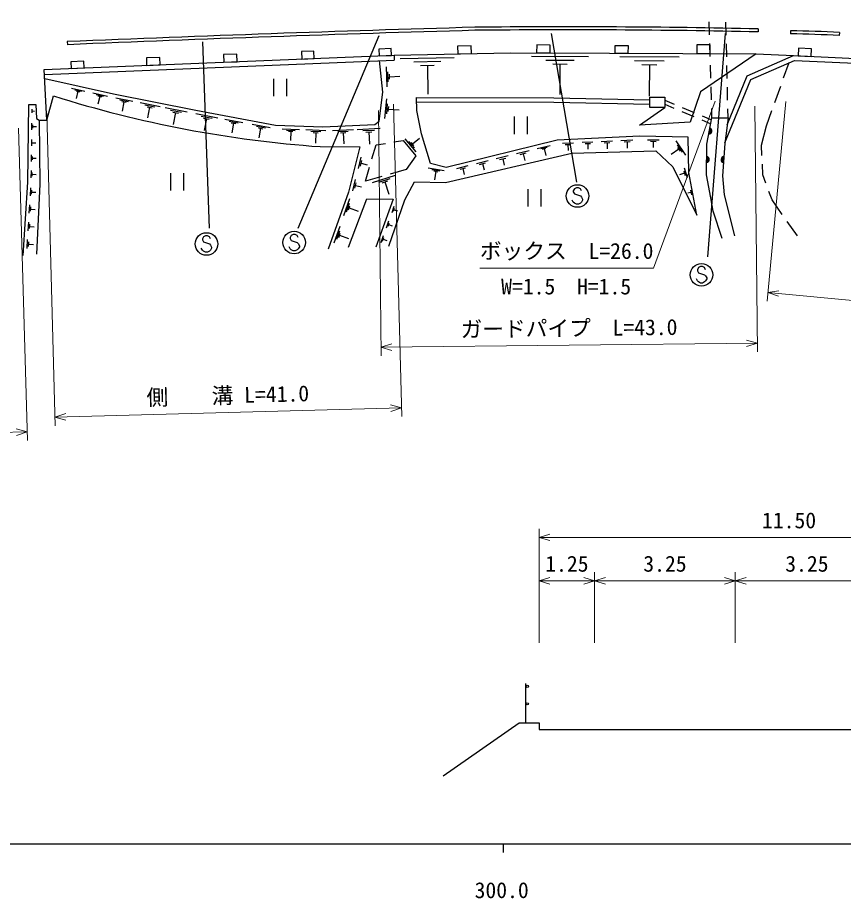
# Model space of a CAD drawing. Units: millimetres, scale not verified. Extents: x 40000 to 680000, y 20000 to 380000.
# Drawn here: x 312106 to 407193, y 198715 to 300194 of the extents above; entities that cross this region are included whole.
import ezdxf
from ezdxf.enums import TextEntityAlignment as Align

# ---------------------------------------------------------------- set-up
doc = ezdxf.new("R2010")
doc.units = ezdxf.units.MM
doc.header["$LTSCALE"] = 1000
doc.linetypes.add('CHAIN', pattern=[18.5, 12, -1.5, 3.5, -1.5])
for name, color, linetype, lineweight in [('M-BGD', 7, 'Continuous', 25), ('M-BMK', 2, 'CHAIN', 13), ('M-STR-HTXT', 7, 'Continuous', 13), ('M-STR-STRC', 7, 'Continuous', 25), ('M-TTL-BAND', 7, 'Continuous', 25)]:
    doc.layers.add(name, color=color, linetype=linetype, lineweight=lineweight)
doc.styles.add('ＭＳ ゴシック', font='')
doc.styles.get('ＭＳ ゴシック').set_extended_font_data('MS Gothic')

msp = doc.modelspace()

# ---------------------------------------------------------------- linework, layer by layer
at = {"layer": 'M-BGD'}
for p, q in [((391786, 298199), (391743, 299699)), ((393698, 298188), (393665, 299688)), ((397380, 298898), (397373, 298550)), ((401121, 298679), (401114, 298320)), ((406739, 298496), (406723, 298138)), ((317829, 297424), (317844, 297076)), ((391858, 295700), (391815, 297200)), ((393754, 295689), (393721, 297189)), ((315196, 293653), (355483, 295307)), ((355461, 295860), (355483, 295307)), ((356143, 295474), (362392, 295610)), ((371270, 295741), (377855, 295714)), ((381441, 295699), (388269, 295670)), ((397160, 296033), (401451, 295825)), ((354659, 292236), (354573, 294517)), ((357714, 295092), (360839, 295160)), ((358504, 294692), (360067, 294726)), ((359285, 294709), (359358, 291377)), ((372914, 295295), (376207, 295281)), ((373736, 294852), (375382, 294846)), ((374559, 294849), (374544, 291337)), ((383146, 295236), (386560, 295222)), ((383998, 294778), (385704, 294771)), ((384851, 294774), (384836, 291133)), ((391930, 293201), (391887, 294701)), ((393811, 293190), (393777, 294689)), ((400315, 293248), (400948, 295004)), ((354790, 292812), (354747, 293953)), ((354931, 293103), (354910, 293673)), ((354920, 293388), (356137, 293434)), ((341555, 293154), (341555, 291154)), ((343055, 293154), (343055, 291154)), ((399298, 290426), (399976, 292307)), ((318321, 292080), (319862, 291736)), ((318684, 291891), (319454, 291719)), ((318853, 291745), (319238, 291659)), ((319046, 291702), (318862, 290880)), ((320759, 291535), (322459, 291155)), ((321158, 291327), (322008, 291137)), ((392002, 290702), (391959, 292202)), ((393867, 290690), (393833, 292190)), ((315470, 288378), (316252, 291167)), ((321345, 291166), (321771, 291071)), ((321558, 291119), (321355, 290212)), ((323400, 290954), (325390, 290563)), ((323872, 290724), (324867, 290528)), ((324094, 290542), (324592, 290444)), ((324343, 290493), (324134, 289432)), ((326223, 290399), (328510, 289949)), ((354406, 288553), (354616, 290827)), ((354610, 289108), (354715, 290244)), ((386622, 290697), (387709, 290236)), ((313775, 289231), (313780, 289639)), ((313778, 289435), (314050, 289432)), ((326765, 290134), (327909, 289909)), ((327021, 289925), (327593, 289813)), ((327307, 289869), (327067, 288649)), ((329101, 289833), (331631, 289335)), ((329700, 289540), (330965, 289291)), ((329983, 289309), (330616, 289185)), ((330299, 289247), (330034, 287897)), ((354788, 289378), (354840, 289946)), ((354814, 289662), (356026, 289550)), ((386619, 290216), (387663, 289772)), ((388584, 289381), (389964, 288794)), ((388629, 289844), (390009, 289258)), ((392062, 288636), (392031, 289703)), ((393913, 288644), (393889, 289690)), ((398325, 287729), (398958, 289485)), ((332636, 289138), (335178, 288659)), ((333240, 288849), (334511, 288609)), ((333525, 288620), (334161, 288500)), ((333843, 288560), (333587, 287204)), ((335980, 288507), (338058, 288115)), ((336473, 288271), (337512, 288075)), ((369284, 288784), (369284, 286784)), ((370784, 288784), (370784, 286784)), ((390885, 288403), (391929, 287959)), ((390930, 288866), (392016, 288405)), ((392062, 288636), (393913, 288644)), ((313749, 287258), (313759, 288043)), ((313856, 287453), (313862, 287845)), ((313859, 287649), (314278, 287644)), ((336707, 288083), (337226, 287985)), ((336966, 288034), (336757, 286926)), ((339100, 287919), (341179, 287527)), ((339594, 287682), (340633, 287486)), ((339827, 287494), (340347, 287396)), ((340087, 287445), (339878, 286337)), ((342567, 287390), (344562, 287316)), ((343061, 287239), (344058, 287201)), ((345313, 287288), (347594, 287203)), ((348376, 287188), (350778, 287318)), ((351195, 287313), (353860, 287457)), ((351871, 287171), (353203, 287243)), ((397767, 285497), (398325, 287729)), ((343305, 287096), (343804, 287078)), ((343554, 287087), (343515, 286023)), ((345877, 287114), (347018, 287072)), ((346157, 286952), (346727, 286931)), ((346442, 286941), (346397, 285725)), ((348985, 287060), (350187, 287125)), ((349294, 286916), (349895, 286949)), ((349595, 286933), (349664, 285651)), ((352214, 287012), (352880, 287048)), ((352547, 287030), (352623, 285608)), ((358004, 284715), (356747, 286213)), ((357575, 285632), (358374, 286302)), ((313725, 285420), (313734, 286140)), ((313730, 285780), (314210, 285774)), ((352905, 283910), (353377, 285526)), ((353377, 285526), (354453, 285703)), ((355440, 285866), (356516, 286044)), ((356516, 286044), (357975, 284286)), ((357790, 285174), (357161, 285922)), ((357732, 285445), (357418, 285819)), ((371940, 285110), (373424, 285476)), ((372336, 285103), (373077, 285286)), ((374837, 285716), (376107, 285777)), ((375162, 285562), (375797, 285592)), ((375480, 285577), (375512, 284899)), ((377127, 285826), (378355, 285884)), ((377442, 285677), (378056, 285706)), ((377749, 285691), (377780, 285036)), ((379316, 285930), (380620, 285993)), ((379651, 285772), (380303, 285803)), ((379977, 285788), (380010, 285092)), ((381580, 286039), (382963, 286105)), ((381935, 285871), (382626, 285904)), ((382280, 285888), (382315, 285150)), ((384646, 286125), (385977, 286099)), ((384976, 285941), (385641, 285928)), ((385308, 285934), (385294, 285225)), ((387894, 286016), (389029, 284348)), ((388066, 285523), (388634, 284690)), ((388097, 285239), (388381, 284822)), ((397820, 284294), (397767, 285497)), ((313701, 283602), (313711, 284387)), ((313808, 283797), (313813, 284190)), ((357975, 284286), (356861, 282701)), ((367221, 283946), (368610, 284289)), ((369558, 284522), (370993, 284877)), ((369964, 284420), (370682, 284597)), ((370323, 284508), (370512, 283742)), ((372545, 285050), (372916, 285141)), ((372731, 285095), (372926, 284304)), ((388239, 285031), (387350, 284425)), ((313811, 283994), (314229, 283988)), ((351342, 282811), (351659, 284111)), ((351595, 283094), (351753, 283744)), ((351674, 283419), (352368, 283250)), ((362682, 282827), (363981, 283147)), ((364930, 283381), (366273, 283712)), ((365310, 283285), (365981, 283450)), ((365645, 283368), (365822, 282651)), ((367614, 283847), (368308, 284018)), ((367961, 283932), (368144, 283191)), ((397916, 282093), (397864, 283295)), ((313676, 281716), (313687, 282569)), ((313793, 281928), (313798, 282354)), ((313795, 282141), (314250, 282135)), ((329717, 282269), (329717, 280269)), ((331217, 282269), (331217, 280269)), ((352153, 281335), (352625, 282950)), ((356861, 282701), (354992, 282169)), ((359378, 282887), (361205, 282568)), ((359813, 282685), (360727, 282526)), ((360021, 282524), (360478, 282444)), ((360249, 282484), (360102, 281506)), ((363050, 282734), (363699, 282894)), ((363374, 282814), (363545, 282121)), ((388893, 282282), (388310, 282095)), ((388805, 282555), (388981, 282009)), ((388863, 282876), (389214, 281783)), ((350695, 280242), (351011, 281543)), ((350947, 280525), (351106, 281175)), ((354030, 281895), (352161, 281363)), ((352955, 281206), (355637, 282050)), ((353682, 281238), (355023, 281660)), ((354073, 281165), (354744, 281376)), ((354409, 281271), (354859, 279840)), ((398278, 281111), (397916, 282093)), ((313570, 279642), (313628, 280569)), ((313708, 279866), (313737, 280329)), ((313722, 280098), (314216, 280067)), ((351026, 280850), (351720, 280681)), ((370873, 280441), (370873, 278441)), ((372373, 280441), (372373, 278441)), ((389579, 280324), (389696, 279781)), ((398986, 279191), (398624, 280173)), ((349685, 277392), (350375, 279337)), ((389638, 280052), (389276, 279975)), ((393478, 279762), (394655, 275053)), ((400162, 277528), (398986, 279191)), ((313445, 277661), (313506, 278625)), ((313589, 277894), (313619, 278376)), ((313604, 278135), (314119, 278103)), ((349987, 277833), (350332, 278805)), ((350203, 278030), (350375, 278516)), ((350289, 278273), (351326, 277905)), ((355217, 277737), (355483, 278465)), ((355381, 277884), (355514, 278248)), ((355447, 278066), (355836, 277924)), ((313319, 275640), (313382, 276643)), ((313468, 275882), (313500, 276384)), ((313484, 276133), (314019, 276099)), ((348563, 274231), (349253, 276176)), ((354581, 275989), (354865, 276771)), ((354756, 276147), (354898, 276538)), ((354827, 276342), (355244, 276190)), ((401915, 275048), (400739, 276711)), ((348865, 274672), (349210, 275644)), ((349081, 274869), (349254, 275355)), ((349167, 275112), (350205, 274744)), ((353965, 274299), (354249, 275080)), ((313189, 273578), (313255, 274622)), ((313345, 273830), (313378, 274352)), ((313361, 274091), (313918, 274056)), ((354140, 274456), (354282, 274847)), ((354211, 274651), (354628, 274500)), ((370646, 218959), (370646, 223459))]:
    msp.add_line(p, q, dxfattribs=at)
for points in [[(344838, 295424), (346259, 295482), (346224, 296335), (344803, 296277)], [(353742, 295789), (355145, 295847), (355113, 296624), (353710, 296566)], [(362785, 296019), (364366, 296053), (364347, 296929), (362766, 296894)], [(371871, 296138), (373433, 296132), (373437, 297034), (371875, 297040)], [(380882, 296101), (382428, 296095), (382432, 296936), (380885, 296942)], [(390331, 296062), (391848, 296055), (391852, 297068), (390335, 297074)], [(401980, 295801), (403489, 295731), (403529, 296605), (402020, 296675)], [(326964, 294690), (328518, 294754), (328483, 295615), (326929, 295552)], [(335860, 295055), (337382, 295117), (337345, 296000), (335824, 295938)], [(318262, 294332), (319758, 294394), (319726, 295164), (318231, 295103)], [(384898, 291046), (386624, 291036), (386617, 289822), (384890, 289832)]]:
    msp.add_lwpolyline(points, close=True, dxfattribs=at)
for points in [[(314580, 288378), (315470, 288378), (315167, 294205), (355461, 295860)], [(355461, 295860), (368855, 296151), (380273, 296104), (397160, 296033), (390725, 291654), (389533, 288139), (383710, 287809), (386617, 289822)], [(393813, 287831), (396125, 293492), (401451, 295825), (409429, 295458), (419153, 294856), (428573, 294061), (436645, 293124), (442013, 292444), (444838, 290083)], [(353722, 288269), (354154, 291622), (353777, 295237)], [(393558, 285754), (396550, 293078), (401554, 295270), (409399, 294908), (419113, 294307), (428518, 293513), (436579, 292578), (441784, 291919), (444800, 289399)], [(315220, 293183), (323138, 291414), (332633, 289546), (341783, 287820), (347260, 287616), (353224, 287882), (353722, 288269)], [(354867, 273846), (356687, 279182), (357817, 281285), (361380, 281207), (375915, 284589), (385581, 284832), (387558, 282996), (390336, 277424), (389379, 282352), (389332, 286433), (383744, 286543), (374234, 286088), (361443, 282933), (359654, 283373), (358618, 286810), (358084, 289478), (358048, 290979)], [(358047, 290479), (373853, 290450), (384885, 290205)], [(358048, 290979), (373859, 290950), (384896, 290704)], [(312739, 272786), (313270, 281253), (313388, 290180), (314204, 290178), (314266, 288566), (314580, 288378), (314663, 280994), (314263, 272939)], [(391924, 279432), (391437, 282069), (391469, 285616), (392062, 288636)], [(393913, 288644), (393548, 285671), (393266, 281975), (393478, 279762)], [(346945, 285329), (351528, 285298), (350210, 280068), (347879, 273500)], [(350225, 273750), (352328, 279326), (355352, 279274), (353343, 273760)], [(393242, 274740), (392206, 277910), (391924, 279432)], [(361102, 212853), (369841, 218959), (372157, 218959), (372157, 218169), (414850, 218169), (414850, 219328), (416114, 219328), (416114, 218117), (429722, 218117), (429722, 219091), (432722, 219091), (442303, 212616)]]:
    msp.add_lwpolyline(points, dxfattribs=at)
for centre in [(370796, 223134), (370796, 221134)]:
    msp.add_circle(centre, 130, dxfattribs=at)
for centre, radius, start, end in [((460880, -3091331), 3391773, 91.62409, 92.41721), ((460880, -3091331), 3391425, 91.62409, 92.41721), ((375230, -750972), 1050104, 88.79132, 90.57179), ((375230, -750972), 1049756, 88.79132, 90.57179), ((396420, 67927), 230800, 87.43743, 88.83271), ((396420, 67927), 230442, 87.43743, 88.83271), ((356341, 418347), 133350, 252.50424, 265.95947), ((391712, 287136), 354, 267.68872, 70.0939), ((391712, 287136), 283, 269.91276, 67.86986), ((391712, 287136), 212, 273.65909, 64.12354), ((391712, 287136), 142, 281.37082, 56.41181), ((391712, 287136), 100, 291.68848, 46.09414), ((391399, 283843), 354, 278.29038, 80.69556), ((393461, 283819), 354, 94.42661, 256.83179), ((391399, 283843), 283, 280.51442, 78.47152), ((391399, 283843), 212, 284.26075, 74.72519), ((391399, 283843), 142, 291.97248, 67.01347), ((391399, 283843), 100, 302.29014, 56.6958), ((393461, 283819), 283, 96.65065, 254.60775), ((393461, 283819), 212, 100.39698, 250.86143), ((393461, 283819), 142, 108.10871, 243.1497), ((393461, 283819), 100, 118.42637, 232.83203)]:
    msp.add_arc(centre, radius, start, end, dxfattribs=at)
at = {"layer": 'M-BMK'}
msp.add_arc((385420, -114718), 418038, 79.19961, 87.63263, dxfattribs=at)
at = {"layer": 'M-STR-HTXT'}
for p, q in [((392443, 290585), (385337, 271344)), ((400564, 290539), (398410, 267516)), ((353647, 289510), (353956, 261213)), ((355384, 290223), (356345, 254235)), ((396998, 289984), (397307, 261687)), ((315468, 289157), (316429, 253169)), ((312222, 287457), (313239, 251471)), ((385337, 271344), (365337, 271344)), ((398503, 268512), (399777, 268707)), ((398503, 268512), (437306, 264881)), ((398503, 268512), (399719, 268084)), ((397297, 262687), (396042, 263048)), ((353945, 262213), (397297, 262687)), ((353945, 262213), (355191, 262602)), ((353945, 262213), (355199, 261852)), ((397297, 262687), (396051, 262298)), ((316402, 254169), (356319, 255235)), ((356319, 255235), (355059, 255577)), ((356319, 255235), (355079, 254827)), ((316402, 254169), (317642, 254577)), ((316402, 254169), (317662, 253828)), ((313211, 252471), (311951, 252810)), ((286775, 251724), (313211, 252471)), ((313211, 252471), (311972, 252060)), ((372157, 228144), (372157, 241305)), ((372157, 240305), (373407, 240680)), ((372157, 240305), (429722, 240305)), ((372157, 240305), (373407, 239930)), ((372157, 235305), (373407, 235680)), ((378553, 235305), (377303, 235680)), ((378553, 228144), (378553, 236305)), ((378553, 235305), (379803, 235680)), ((394741, 235305), (393491, 235680)), ((394741, 228144), (394741, 236305)), ((394741, 235305), (395991, 235680)), ((372157, 235305), (378553, 235305)), ((372157, 235305), (373407, 234930)), ((378553, 235305), (377303, 234930)), ((378553, 235305), (394741, 235305)), ((378553, 235305), (379803, 234930)), ((394741, 235305), (393491, 234930)), ((394741, 235305), (411244, 235305)), ((394741, 235305), (395991, 234930))]:
    msp.add_line(p, q, dxfattribs=at)
at = {"layer": 'M-STR-STRC'}
for p, q in [((376490, 281220), (373568, 298355)), ((391572, 272613), (393625, 298355)), ((333376, 297408), (334165, 275929)), ((344430, 275929), (353748, 298118)), ((376214, 280468), (376096, 280232)), ((376096, 280232), (376096, 280113)), ((376096, 280113), (376214, 279877)), ((376451, 280586), (376214, 280468)), ((376687, 280586), (376451, 280586)), ((376923, 280468), (376687, 280586)), ((377041, 280232), (376923, 280468)), ((376096, 278932), (375978, 279168)), ((376214, 279877), (376923, 279641)), ((376923, 279641), (377041, 279523)), ((377041, 279523), (377160, 279286)), ((377160, 279168), (377041, 278932)), ((377160, 279286), (377160, 279168)), ((376214, 278813), (376096, 278932)), ((376451, 278695), (376214, 278813)), ((376687, 278695), (376451, 278695)), ((376923, 278813), (376687, 278695)), ((377041, 278932), (376923, 278813)), ((333731, 275059), (333495, 274941)), ((333967, 275059), (333731, 275059)), ((334204, 274941), (333967, 275059)), ((343602, 275098), (343484, 274862)), ((343838, 275217), (343602, 275098)), ((344075, 275217), (343838, 275217)), ((344311, 275098), (344075, 275217)), ((344429, 274862), (344311, 275098)), ((333495, 274941), (333377, 274704)), ((333377, 274704), (333377, 274586)), ((333377, 274586), (333495, 274350)), ((333495, 274350), (334204, 274113)), ((334322, 274704), (334204, 274941)), ((334204, 274113), (334322, 273995)), ((334322, 273995), (334440, 273759)), ((343484, 274862), (343484, 274744)), ((343484, 274744), (343602, 274508)), ((343602, 274508), (344311, 274271)), ((344311, 274271), (344429, 274153)), ((344429, 274153), (344548, 273917)), ((333377, 273404), (333258, 273641)), ((333495, 273286), (333377, 273404)), ((333731, 273168), (333495, 273286)), ((333967, 273168), (333731, 273168)), ((334204, 273286), (333967, 273168)), ((334322, 273404), (334204, 273286)), ((334440, 273641), (334322, 273404)), ((334440, 273759), (334440, 273641)), ((343484, 273562), (343366, 273798)), ((343602, 273444), (343484, 273562)), ((343838, 273326), (343602, 273444)), ((344075, 273326), (343838, 273326)), ((344311, 273444), (344075, 273326)), ((344429, 273562), (344311, 273444)), ((344548, 273798), (344429, 273562)), ((344548, 273917), (344548, 273798)), ((390507, 271387), (390388, 271151)), ((390388, 271151), (390388, 271033)), ((390388, 271033), (390507, 270796)), ((390743, 271505), (390507, 271387)), ((390979, 271505), (390743, 271505)), ((391216, 271387), (390979, 271505)), ((391334, 271151), (391216, 271387)), ((390388, 269851), (390270, 270087)), ((390507, 270796), (391216, 270560)), ((391216, 270560), (391334, 270442)), ((391334, 270442), (391452, 270205)), ((391452, 270087), (391334, 269851)), ((391452, 270205), (391452, 270087)), ((390507, 269733), (390388, 269851)), ((390743, 269614), (390507, 269733)), ((390979, 269614), (390743, 269614)), ((391216, 269733), (390979, 269614)), ((391334, 269851), (391216, 269733))]:
    msp.add_line(p, q, dxfattribs=at)
for centre in [(376569, 279641), (333849, 274113), (343957, 274271), (390861, 270560)]:
    msp.add_circle(centre, 1300, dxfattribs=at)
at = {"layer": 'M-TTL-BAND'}
for p, q in [((40000, 205000), (579000, 205000)), ((368000, 205000), (368000, 204000))]:
    msp.add_line(p, q, dxfattribs=at)

# ---------------------------------------------------------------- texts
at = {"layer": 'M-STR-HTXT', "style": 'ＭＳ ゴシック'}
msp.add_text('ボックス\u3000L=26.0', height=1833, dxfattribs=at).set_placement((365337, 271844), align=Align.BOTTOM_LEFT)
for s, p in [('W=1.5\u3000H=1.5', (375269, 267751)), ('11.50', (400939, 240805)), ('1.25', (375355, 235805)), ('3.25', (386647, 235805)), ('3.25', (402992, 235805))]:
    msp.add_text(s, height=1833, dxfattribs=at).set_placement(p, align=Align.BOTTOM_CENTER)
for s, rotation, p in [('ガードパイプ  L=43.0', 0.626, (375615, 262950)), ('側\u3000\u3000溝 L=41.0', 1.53, (336347, 255202))]:
    msp.add_text(s, height=1833, rotation=rotation, dxfattribs=at).set_placement(p, align=Align.BOTTOM_CENTER)
at = {"layer": 'M-TTL-BAND', "style": 'ＭＳ ゴシック'}
msp.add_text('300.0', height=1833, dxfattribs=at).set_placement((367844, 198195), align=Align.BOTTOM_CENTER)

doc.saveas('drawing.dxf')
